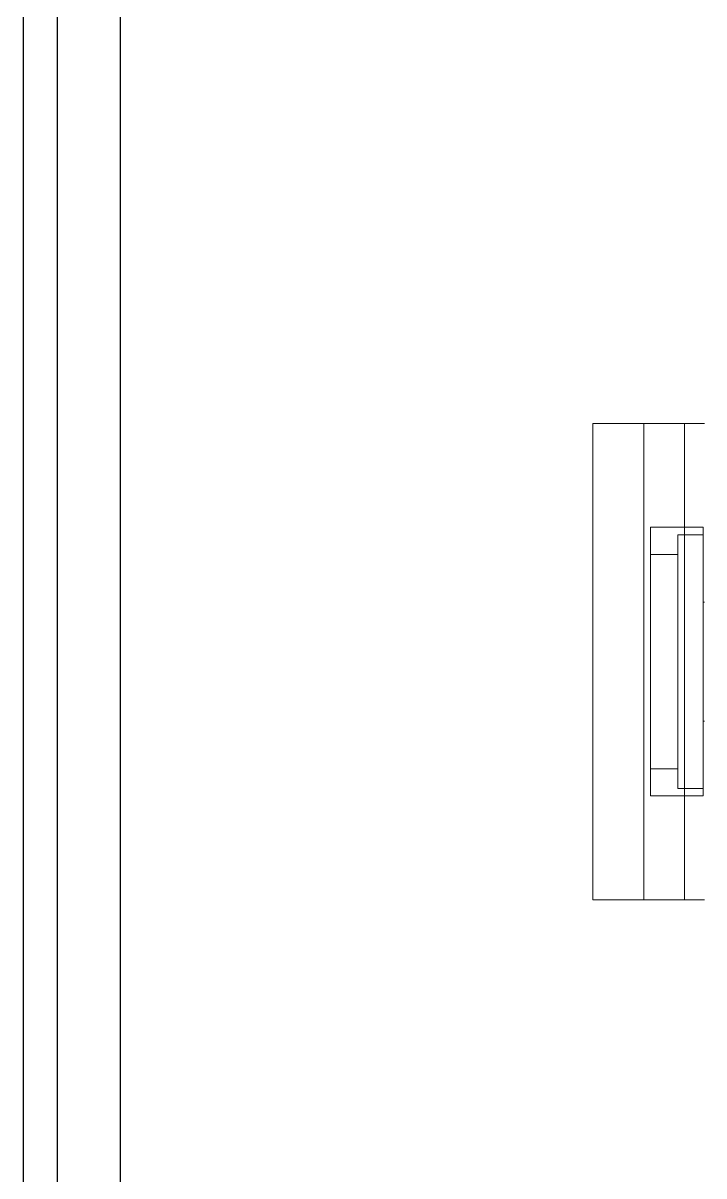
# Model space of a CAD drawing. Header units: millimetres. Extents: x 37984 to 70752, y 14140 to 37584.
# Drawn here: x 45789.48 to 45809.52, y 28344.28 to 28378.18 of the extents above; entities that cross this region are included whole.
import ezdxf

# ---------------------------------------------------------------- set-up
doc = ezdxf.new("R2010")
doc.units = ezdxf.units.MM
doc.layers.add('! NO PLOT !', color=7, linetype='Continuous', true_color=0xff75dd, plot=False)
doc.layers.add('000-PI-Oprema', color=30, linetype='Continuous', lineweight=5)
doc.layers.add('002-PI-Kabelska kanalica', color=150, linetype='Continuous')

# ---------------------------------------------------------------- blocks, each defined once
blk = doc.blocks.new('*U528')
at = {"layer": '002-PI-Kabelska kanalica'}
blk.add_line((-20, -100), (-20, 120), dxfattribs=at)
blk = doc.blocks.new('8606.000_montažna')
at = {"layer": '! NO PLOT !'}
blk.add_line((51182.395, 38449.418), (51182.395, 36559.418), dxfattribs=at)
blk = doc.blocks.new('spojnica')
at = {"layer": '! NO PLOT !', "transparency": 33554687}
blk.add_line((44768.495, 28811.504), (44768.495, 26919.404), dxfattribs=at)
blk = doc.blocks.new('TE-18-2 - 48290501')
at = {"layer": '000-PI-Oprema'}
for p, q in [((47001.664, 28595.455), (47001.664, 28592.163)), ((47004.937, 28595.413), (47004.714, 28595.413)), ((47004.714, 28595.413), (47004.714, 28595.413)), ((47004.714, 28595.413), (47004.714, 28593.863)), ((47004.937, 28595.413), (47012.391, 28595.413)), ((47004.937, 28595.413), (47004.937, 28594.663)), ((47006.914, 28595.455), (47006.914, 28595.413)), ((47006.914, 28595.413), (47006.914, 28595.413)), ((47010.414, 28595.455), (47010.414, 28595.413)), ((47010.414, 28595.413), (47010.414, 28595.413)), ((47012.614, 28595.413), (47012.391, 28595.413)), ((47012.391, 28594.663), (47012.391, 28595.413)), ((47012.614, 28595.413), (47012.614, 28595.413)), ((47012.614, 28593.863), (47012.614, 28595.413)), ((47015.664, 28592.163), (47015.664, 28595.455)), ((47001.664, 28594.863), (47001.664, 28594.863)), ((47001.664, 28594.863), (47015.664, 28594.863)), ((47005.514, 28594.663), (47004.937, 28594.663)), ((47005.514, 28594.663), (47011.814, 28594.663)), ((47005.514, 28594.663), (47005.514, 28593.863)), ((47011.814, 28593.863), (47011.814, 28594.663)), ((47012.391, 28594.663), (47011.814, 28594.663)), ((47015.664, 28594.863), (47015.664, 28594.863)), ((47004.714, 28593.863), (47005.514, 28593.863)), ((47004.714, 28593.863), (47004.714, 28593.863)), ((47005.514, 28593.863), (47011.814, 28593.863)), ((47011.814, 28593.863), (47012.614, 28593.863)), ((47012.614, 28593.863), (47012.614, 28593.863)), ((47001.664, 28593.663), (47015.664, 28593.663)), ((47001.664, 28593.663), (47001.664, 28593.663)), ((47015.664, 28593.663), (47015.664, 28593.663)), ((47001.664, 28592.163), (47001.664, 28592.163)), ((47001.664, 28592.163), (47015.664, 28592.163)), ((47015.664, 28592.163), (47015.664, 28592.163))]:
    blk.add_line(p, q, dxfattribs=at)

msp = doc.modelspace()

# ---------------------------------------------------------------- block references
at = {"rotation": 180}
msp.add_blockref('*U528', (45770.483, 28339.404), dxfattribs=at)
at = {"layer": '000-PI-Oprema'}
for name, p in [('8606.000_montažna', (-5392.912, -9740.014)), ('spojnica', (1023.847, -100))]:
    msp.add_blockref(name, p, dxfattribs=at)
at = {"layer": '000-PI-Oprema', "rotation": 270}
msp.add_blockref('TE-18-2 - 48290501', (17214.082, 75368.068), dxfattribs=at)

doc.saveas('drawing.dxf')
